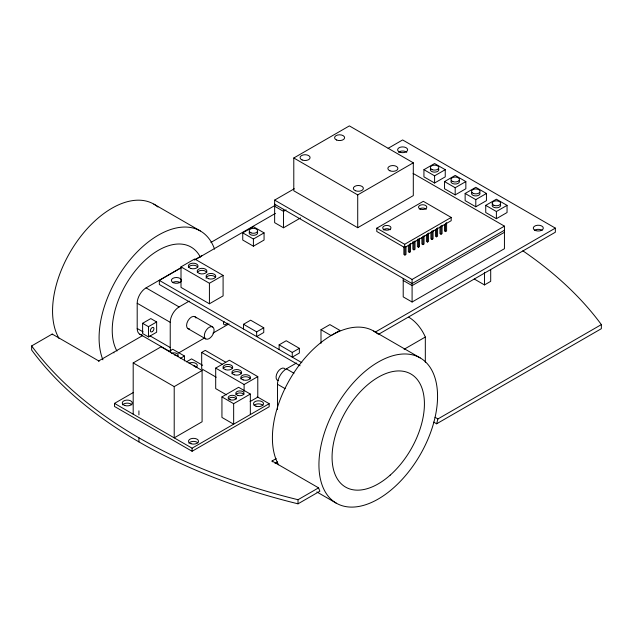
<?xml version="1.0" encoding="UTF-8"?>
<svg xmlns="http://www.w3.org/2000/svg" width="633" height="633" viewBox="0 0 633 633"><rect width="100%" height="100%" fill="white"/><g stroke="black" fill="none" stroke-linecap="round" stroke-linejoin="round"><path stroke-width="0.95" d="M522.858 250.818A502.278 289.985 0 0 1 601.35 324.594L437.917 418.951L436.62 423.801L433.708 422.124M293.791 157.989L349.369 125.896L413.302 162.808L413.302 195.613L357.716 227.706L293.791 190.794L293.791 157.989L357.716 194.901L413.302 162.808M300.62 217.91L283.521 227.785L274.643 222.658L274.643 200.099L294.313 188.745M276.194 458.601L272.048 460.99L318.573 487.853L319.871 491.2L298.024 503.821A502.278 289.985 0 0 1 31.65 350.025L31.65 345.927L52.199 334.066L98.724 360.929L98.954 361.57M210.908 242.439L275.078 205.385M181.006 266.873L194.679 258.976L223.093 275.387L223.093 295.888L209.42 303.785L181.006 287.382L181.006 266.873L209.42 283.275L223.093 275.387M141.998 334.81A12.557 7.248 -60 0 1 137.195 328.472L137.195 303.254A12.557 7.248 -60 0 1 146.073 287.873L181.616 267.355M194.307 260.021L201.927 255.629M300.113 365.787L159.342 284.51L159.342 280.411L181.536 267.593M195.193 259.712L275.434 213.384M388.116 148.328L402.628 139.948L555.347 228.117L555.347 232.224L378.645 334.24M242.748 232.865L253.406 226.717L264.064 232.865L264.064 240.042L253.406 246.197L242.748 240.042L242.748 232.865L253.406 239.021L264.064 232.865M286.084 209.895L283.521 211.375L274.643 206.247M142.615 323.297L150.781 318.581L156.644 321.96L156.644 332.214L148.47 336.93L142.615 333.551L142.615 323.297L148.47 326.675L156.644 321.96M170.847 350.959A12.557 7.248 -60 0 1 170.23 347.541L170.23 322.324A12.557 7.248 -60 0 1 179.107 306.942L189.259 301.079M423.936 169.684L434.594 163.528L445.244 169.684L445.244 176.86L434.594 183.008L423.936 176.86L423.936 169.684L434.594 175.832L445.244 169.684M98.724 360.929L142.631 335.577M444.54 181.576L455.19 175.42L465.848 181.576L465.848 188.753L455.19 194.901L444.54 188.753L444.54 181.576L455.19 187.724L465.848 181.576M133.191 362.923L161.075 346.821L202.093 370.503L202.093 421.768L174.21 437.87L174.21 386.605L133.191 362.923L133.191 414.18M376.785 228.189L423.311 201.326L451.194 217.428L451.194 220.703L404.669 247.566L376.785 231.472L376.785 228.189L404.669 244.283L451.194 217.428M168.568 351.663L172.738 349.25L184.456 356.015L184.456 360.897M204.491 338.014L179.107 352.668A12.557 7.248 -60 0 1 178.308 353.087M212.957 333.124L229.027 323.843M465.136 193.469L475.794 187.313L486.445 193.469L486.445 200.645L475.794 206.793L465.136 200.645L465.136 193.469L475.794 199.617L486.445 193.469M180.286 358.428L184.456 356.015M243.515 324.286L250.621 320.187L263.755 327.775L263.755 332.491L256.658 336.59L256.658 331.874L243.515 324.286L243.515 329.002M216.217 377.228L201.682 368.833L201.682 352.431L205.234 350.381L225.759 362.226M257.227 396.804L269.167 403.696L269.167 406.774L192.092 451.266L114.494 406.465L114.494 403.387L133.334 392.507M186.426 361.854L191.562 358.887L202.647 365.288M256.658 331.874L263.755 327.775M485.733 205.361L496.391 199.205L507.049 205.361L507.049 212.538L496.391 218.686L485.733 212.538L485.733 205.361L496.391 211.509L507.049 205.361M174.21 386.605L202.093 370.503M403.87 246.989L403.87 254.45L404.93 255.059L405.998 254.45L405.998 246.989M408.38 245.319L408.38 251.839L409.44 252.456L410.508 251.839L410.508 243.452M412.89 241.782L412.89 249.236L413.95 249.853L415.019 249.236L415.019 240.849M417.4 239.179L417.4 246.633L418.468 247.25L419.529 246.633L419.529 238.245M421.91 237.502L421.91 244.029L422.979 244.647L424.039 244.029L424.039 235.642M426.42 234.898L426.42 241.426L427.489 242.043L428.549 241.426L428.549 233.039M430.931 232.295L430.931 238.823L431.999 239.44L433.059 238.823L433.059 230.436M435.441 229.692L435.441 236.22L436.509 236.829L437.569 236.22L437.569 227.833M439.951 227.089L439.951 233.617L441.019 234.226L442.079 233.617L442.079 225.221M444.461 224.486L444.461 231.005L445.529 231.623L446.597 231.005L446.597 222.618M226.559 394.889L215.695 388.615L215.695 368.105L229.368 360.217L257.781 376.619L257.781 397.12L250.09 401.567M279.121 344.843L286.219 340.744L299.362 348.332L299.362 353.048L292.264 357.147L292.264 352.431L279.121 344.843L279.121 349.558M320.994 329.73L329.872 324.61L339.945 330.418L331.059 335.545L320.994 329.73L320.994 343.371M274.643 200.099L412.091 279.454L504.438 226.139L504.438 248.698L412.091 302.012L403.213 296.885L403.213 278.425M292.264 352.431L299.362 348.332M504.438 230.238L412.091 283.552L274.643 204.198M504.438 232.295L412.091 285.61L403.213 280.482M250.336 394.058L233.656 403.688L233.656 424.197L221.938 417.432L221.938 396.923L238.625 387.293L250.336 394.058L250.336 414.56M215.695 368.105L244.109 384.508L257.781 376.619M277.483 409.472L277.483 384.247A12.557 7.248 -60 0 1 286.361 368.865L296.521 363.002M375.227 332.111L555.347 228.117M114.494 403.387L192.092 448.188L269.167 403.696M474.275 279.026L484.482 284.921L490.702 281.337L490.702 269.658M404.099 349.281L425.321 337.033A28.002 16.165 60 0 0 408.807 317.244M275.054 463.356L277.61 461.876M31.65 345.927A502.278 289.985 0 0 0 298.024 499.714L318.573 487.853M436.62 423.801L601.35 328.693L601.35 324.594M413.088 173.402L504.438 226.139M153.811 204.103L200.337 230.966M373.66 331.035L420.185 357.898A83.88 48.432 -60 0 1 393.599 487.829A83.88 48.432 -60 0 1 320.955 445.885A83.88 48.432 -60 0 1 420.185 357.898M435.006 417.274L437.917 418.951M159.342 280.411L301.822 362.669M146.073 287.873L179.107 306.942M286.361 368.865L293.989 373.264M194.901 316.698L212.656 326.952A6.908 3.988 -60 0 1 210.472 337.65A6.908 3.988 -60 0 1 204.491 334.2A6.908 3.988 -60 0 1 212.656 326.952M187.993 328.662L205.749 338.916M137.195 303.254L170.23 322.324M277.483 384.247L285.111 388.646M201.682 352.431L222.207 364.276M137.195 328.472L143.121 331.898M149.902 335.806L170.23 347.541M139.798 334.224L170.348 351.861M221.938 396.923L233.656 403.688M316.848 491.944L336.305 503.18M113.948 352.913L113.639 352.312M272.348 461.845L272.048 460.99M52.428 334.707L52.199 334.066M496.391 211.509L496.391 218.686M484.482 272.277L484.482 284.921M475.794 199.617L475.794 206.793M455.19 187.724L455.19 194.901M445.529 223.235L445.529 231.623M441.019 225.839L441.019 234.226M436.509 228.442L436.509 236.829M434.594 175.832L434.594 183.008M431.999 231.045L431.999 239.44M427.489 233.656L427.489 242.043M425.321 337.033L425.321 362.258M422.979 236.259L422.979 244.647M418.468 238.863L418.468 247.25M413.95 241.466L413.95 249.853M412.091 279.454L412.091 302.012M409.44 244.069L409.44 252.456M404.93 246.672L404.93 255.059M404.669 244.283L404.669 247.566M357.716 194.901L357.716 227.706M298.024 499.714L298.024 503.821M283.521 209.325L283.521 227.785M253.406 239.021L253.406 246.197M244.109 384.508L244.109 391.344M209.42 283.275L209.42 303.785M192.092 448.188L192.092 451.266M148.47 326.675L148.47 336.93M138.92 410.825L138.92 414.924M138.92 437.783L138.92 441.889M189.647 328.962A6.908 3.988 -60 0 1 187.993 320.686A6.908 3.988 -60 0 1 195.985 317.98M227.12 323.147A3.141 1.812 -60 0 1 224.153 324.682A3.141 1.812 -60 0 1 223.995 321.342M278.275 380.615A6.908 3.988 -60 0 1 277.673 372.054A6.908 3.988 -60 0 1 285.285 369.261M231.987 373.842A4.858 2.809 0 0 1 236.742 371.611A4.858 2.809 0 0 1 241.497 373.842M223.101 368.715A4.858 2.809 0 0 1 227.864 366.483A4.858 2.809 0 0 1 232.62 368.715M240.864 378.961A4.858 2.809 0 0 1 245.62 376.73A4.858 2.809 0 0 1 250.375 378.961M171.361 353.428A4.162 2.405 0 0 1 176.836 353.491A4.162 2.405 0 0 1 177.462 356.632M174.463 354.931A4.162 2.405 0 0 1 178 356.593M228.339 399.019A4.162 2.405 0 0 1 232.303 397.35A4.162 2.405 0 0 1 236.275 399.019M235.951 394.628A4.162 2.405 0 0 1 239.915 392.951A4.162 2.405 0 0 1 243.879 394.628M188.903 443.14A5.024 2.896 0 0 1 193.271 441.399A5.024 2.896 0 0 1 197.907 442.886M122.667 404.898A5.024 2.896 0 0 1 127.28 403.15A5.024 2.896 0 0 1 131.886 404.898M193.302 365.692A5.024 2.896 0 0 1 196.879 367.377M189.053 363.223A5.024 2.896 0 0 1 195.977 363.492A5.024 2.896 0 0 1 195.826 367.504M254.118 405.365A5.024 2.896 0 0 1 258.509 403.87A5.024 2.896 0 0 1 262.901 405.365M500.394 204.499A4.273 2.469 0 0 1 495.932 207.806A4.273 2.469 0 0 1 492.798 204.024M479.537 192.282A4.273 2.469 0 0 1 475.945 195.929A4.273 2.469 0 0 1 471.909 192.44M459.194 180.714A4.273 2.469 0 0 1 454.731 184.021A4.273 2.469 0 0 1 451.598 180.239M438.337 168.497A4.273 2.469 0 0 1 434.744 172.144A4.273 2.469 0 0 1 430.709 168.655M257.291 231.844A4.273 2.469 0 0 1 253.255 235.334A4.273 2.469 0 0 1 249.655 231.686M197.29 272.601A4.858 2.809 0 0 1 202.046 270.37A4.858 2.809 0 0 1 206.801 272.601M206.065 278.306A4.858 2.809 0 0 1 210.18 275.537A4.858 2.809 0 0 1 215.56 277.452M188.412 267.482A4.858 2.809 0 0 1 192.923 265.251A4.858 2.809 0 0 1 197.797 267.205M172.532 282.65A5.024 2.896 0 0 1 180.247 282.65M534.442 230.365A5.024 2.896 0 0 1 542.157 230.365M398.489 152.244A5.024 2.896 0 0 1 406.766 152.244M278.583 464.788A83.88 48.432 -60 0 1 299.654 364.576A83.88 48.432 -60 0 1 377.766 333.923M102.902 359.813A83.88 48.432 -60 0 1 138.382 250.7A83.88 48.432 -60 0 1 214.555 249.133M59.185 338.623A83.88 48.432 -60 0 1 79.386 238.198A83.88 48.432 -60 0 1 157.918 206.999M116.97 351.062A65.294 37.695 -60 0 1 138.619 266.857A65.294 37.695 -60 0 1 200.4 257.212M419.26 209.056A4.146 2.39 0 0 1 426.294 209.254M383.21 229.937A4.146 2.39 0 0 1 390.252 229.747M152.624 331.391A2.508 1.448 -60 0 0 153.423 327.498A2.508 1.448 -60 0 0 150.448 330.133A2.508 1.448 -60 0 0 152.624 331.391M234.313 374.791A4.858 2.809 0 0 0 241.6 372.362A4.858 2.809 0 0 0 234.313 369.933A4.858 2.809 0 0 0 234.313 374.791M225.427 369.664A4.858 2.809 0 0 0 232.722 367.235A4.858 2.809 0 0 0 225.427 364.806A4.858 2.809 0 0 0 225.427 369.664M243.191 379.919A4.858 2.809 0 0 0 250.478 377.49A4.858 2.809 0 0 0 243.191 375.06A4.858 2.809 0 0 0 243.191 379.919M230.222 399.779A4.162 2.405 0 0 0 236.473 397.698A4.162 2.405 0 0 0 230.222 395.617A4.162 2.405 0 0 0 230.222 399.779M237.834 395.388A4.162 2.405 0 0 0 244.077 393.307A4.162 2.405 0 0 0 237.834 391.226A4.162 2.405 0 0 0 237.834 395.388M191.008 443.733A5.024 2.896 0 0 0 198.54 441.217A5.024 2.896 0 0 0 191.008 438.709A5.024 2.896 0 0 0 191.008 443.733M124.764 405.492A5.024 2.896 0 0 0 132.297 402.976A5.024 2.896 0 0 0 124.764 400.467A5.024 2.896 0 0 0 124.764 405.492M256.001 406.204A5.024 2.896 0 0 0 263.534 403.696A5.024 2.896 0 0 0 256.001 401.18A5.024 2.896 0 0 0 256.001 406.204M494.001 205.353A4.273 2.469 0 0 0 500.648 203.486A4.273 2.469 0 0 0 494.523 201.088A4.273 2.469 0 0 0 494.001 205.353M473.397 193.453A4.273 2.469 0 0 0 480.051 191.593A4.273 2.469 0 0 0 473.927 189.196A4.273 2.469 0 0 0 473.397 193.453M452.801 181.56A4.273 2.469 0 0 0 459.447 179.701A4.273 2.469 0 0 0 453.323 177.303A4.273 2.469 0 0 0 452.801 181.56M432.197 169.668A4.273 2.469 0 0 0 438.851 167.808A4.273 2.469 0 0 0 432.727 165.411A4.273 2.469 0 0 0 432.197 169.668M251.008 232.857A4.273 2.469 0 0 0 257.663 230.99A4.273 2.469 0 0 0 251.538 228.6A4.273 2.469 0 0 0 251.008 232.857M199.617 273.559A4.858 2.809 0 0 0 206.912 271.13A4.858 2.809 0 0 0 199.617 268.701A4.858 2.809 0 0 0 199.617 273.559M208.494 278.686A4.858 2.809 0 0 0 215.79 276.257A4.858 2.809 0 0 0 208.494 273.828A4.858 2.809 0 0 0 208.494 278.686M190.739 268.432A4.858 2.809 0 0 0 198.026 266.002A4.858 2.809 0 0 0 190.739 263.573A4.858 2.809 0 0 0 190.739 268.432M173.442 282.753A5.024 2.896 0 0 0 181.386 280.704A5.024 2.896 0 0 0 174.336 277.76A5.024 2.896 0 0 0 173.442 282.753M535.787 230.634A5.024 2.896 0 0 0 543.32 228.117A5.024 2.896 0 0 0 535.787 225.609A5.024 2.896 0 0 0 535.787 230.634M400.119 152.3A5.024 2.896 0 0 0 407.652 149.792A5.024 2.896 0 0 0 400.119 147.275A5.024 2.896 0 0 0 400.119 152.3M390.197 475.138A65.294 37.695 -60 0 0 410.896 373.992A65.294 37.695 -60 0 0 333.646 442.483A65.294 37.695 -60 0 0 390.197 475.138M420.605 209.206A4.146 2.39 0 0 0 426.816 207.133A4.146 2.39 0 0 0 420.605 205.06A4.146 2.39 0 0 0 420.605 209.206M384.769 229.89A4.146 2.39 0 0 0 390.98 227.817A4.146 2.39 0 0 0 384.769 225.752A4.146 2.39 0 0 0 384.769 229.89M389.928 170.791A5.024 2.896 0 0 0 397.872 168.742A5.024 2.896 0 0 0 390.83 165.799A5.024 2.896 0 0 0 389.928 170.791M336.661 140.035A5.024 2.896 0 0 0 344.597 137.986A5.024 2.896 0 0 0 337.555 135.043A5.024 2.896 0 0 0 336.661 140.035M302.139 159.967A5.024 2.896 0 0 0 310.075 157.918A5.024 2.896 0 0 0 303.033 154.974A5.024 2.896 0 0 0 302.139 159.967M355.414 190.723A5.024 2.896 0 0 0 363.35 188.674A5.024 2.896 0 0 0 356.308 185.73A5.024 2.896 0 0 0 355.414 190.723"/></g></svg>
